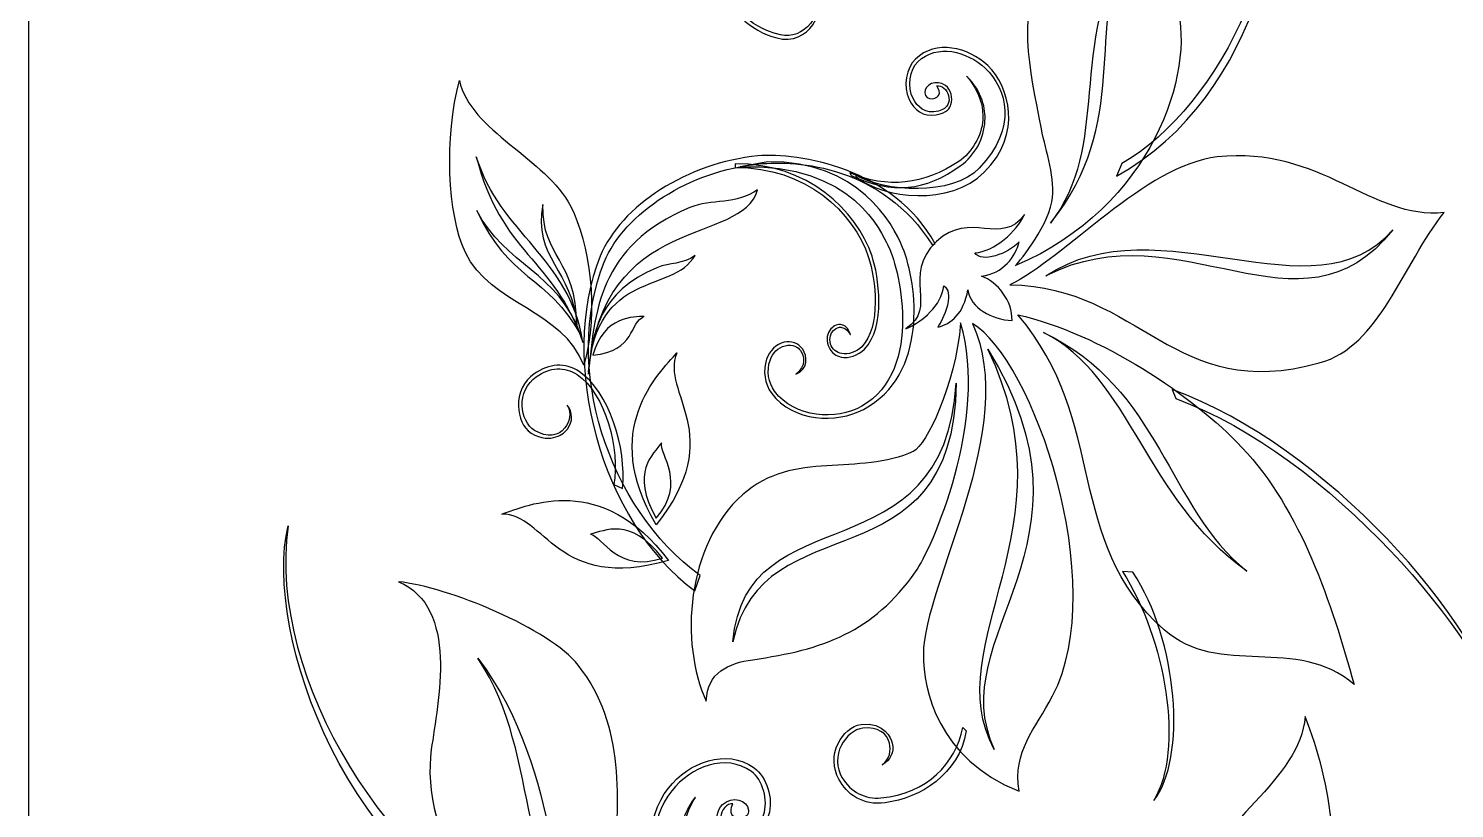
# Model space of a CAD drawing. Header units: millimetres. Extents: x -106 to 106, y -106 to 106.
# Drawn here: x -106.01 to -61.97, y -26.29 to -2.22 of the extents above; entities that cross this region are included whole.
import ezdxf

# ---------------------------------------------------------------- set-up
doc = ezdxf.new("R2010")
doc.units = ezdxf.units.MM
doc.header["$MEASUREMENT"] = 0
doc.layers.add('layer 1', color=7, linetype='Continuous')

msp = doc.modelspace()

# ---------------------------------------------------------------- linework, layer by layer
at = {"layer": 'layer 1', "color": 7}
for points, knots in [([(105.6569, -105.6569), (105.6569, -105.6569), (-106.0097, -105.6569), (-106.0097, -105.6569), (-106.0097, -105.6569), (-106.0097, -105.6569), (-106.0097, 106.0097), (-106.0097, 106.0097), (-106.0097, 106.0097), (-106.0097, 106.0097), (105.6569, 106.0097), (105.6569, 106.0097), (105.6569, 106.0097), (105.6569, 106.0097), (105.6569, -105.6569), (105.6569, -105.6569)], [0, 0, 0, 0, 0.2, 0.2, 0.2, 0.2, 0.4, 0.4, 0.4, 0.4, 0.6, 0.6, 0.6, 0.6, 1, 1, 1, 1]), ([(-74.4476, -8.221), (-72.5907, -5.8125), (-73.92, -2.8153), (-72.04, 0.5855), (-72.04, 0.5855), (-73.4079, -2.2382), (-71.9251, -5.0918), (-74.4476, -8.221)], [0, 0, 0, 0, 0.3333333, 0.3333333, 0.3333333, 0.3333333, 1, 1, 1, 1]), ([(-88.8882, -11.9062), (-89.7931, -9.2945), (-91.4159, -9.186), (-92.1814, -6.1743), (-92.1814, -6.1743), (-91.4333, -8.5693), (-89.3173, -9.2586), (-88.8882, -11.9062)], [0, 0, 0, 0, 0.3333333, 0.3333333, 0.3333333, 0.3333333, 1, 1, 1, 1]), ([(-88.9651, -11.6616), (-89.9819, -9.8402), (-91.203, -9.9732), (-92.1692, -7.8351), (-92.1692, -7.8351), (-91.2965, -9.5163), (-89.6332, -9.7503), (-88.9651, -11.6616)], [0, 0, 0, 0, 0.3333333, 0.3333333, 0.3333333, 0.3333333, 1, 1, 1, 1]), ([(-89.0817, -11.3667), (-89.1755, -9.733), (-90.4611, -9.2487), (-90.128, -7.6481), (-90.128, -7.6481), (-90.1497, -9.3214), (-89.0844, -9.3293), (-89.0817, -11.3667)], [0, 0, 0, 0, 0.3333333, 0.3333333, 0.3333333, 0.3333333, 1, 1, 1, 1]), ([(-74.5964, -9.8519), (-70.4186, -7.7356), (-66.7425, -12.0636), (-63.8827, -8.4322), (-63.8827, -8.4322), (-66.2924, -11.2354), (-71.0962, -7.5471), (-74.5964, -9.8519)], [0, 0, 0, 0, 0.3333333, 0.3333333, 0.3333333, 0.3333333, 1, 1, 1, 1]), ([(-74.6641, -11.5972), (-71.9514, -12.9725), (-71.5522, -16.7045), (-68.3913, -18.9645), (-68.3913, -18.9645), (-70.842, -17.0039), (-71.0396, -13.3359), (-74.6641, -11.5972)], [0, 0, 0, 0, 0.3333333, 0.3333333, 0.3333333, 0.3333333, 1, 1, 1, 1]), ([(-76.187, -24.4663), (-77.8415, -20.9602), (-72.6195, -18.1594), (-76.3863, -12.1187), (-76.3863, -12.1187), (-73.6854, -17.6302), (-77.9494, -21.2014), (-76.187, -24.4663)], [0, 0, 0, 0, 0.3333333, 0.3333333, 0.3333333, 0.3333333, 1, 1, 1, 1]), ([(-84.2556, -21.147), (-83.3577, -16.7786), (-77.4557, -19.5467), (-77.3613, -13.1612), (-77.3613, -13.1612), (-77.7277, -19.2174), (-83.8729, -16.5399), (-84.2556, -21.147)], [0, 0, 0, 0, 0.3333333, 0.3333333, 0.3333333, 0.3333333, 1, 1, 1, 1]), ([(-87.76, -31.8182), (-90.3955, -29.2399), (-89.3048, -25.4175), (-92.1364, -21.6534), (-92.1364, -21.6534), (-90.0176, -24.8126), (-91.3158, -28.4868), (-87.76, -31.8182)], [0, 0, 0, 0, 0.3333333, 0.3333333, 0.3333333, 0.3333333, 1, 1, 1, 1])]:
    msp.add_open_spline(points, degree=3, knots=knots, dxfattribs=at)
at = {"layer": 'layer 1', "color": 250}
for points, knots in [([(-72.4152, -6.7716), (-72.4152, -6.7716), (-72.2436, -6.3792), (-72.2436, -6.3792), (-72.2436, -6.3792), (-69.174, -4.6446), (-66.6191, 0.7567), (-67.724, 4.6005), (-67.724, 4.6005), (-66.7075, 1.9902), (-67.9784, -4.3635), (-72.4152, -6.7716)], [0, 0, 0, 0, 0.25, 0.25, 0.25, 0.25, 0.5, 0.5, 0.5, 0.5, 1, 1, 1, 1]), ([(-75.5258, -9.5349), (-71.2788, -7.7235), (-69.9781, -3.5284), (-70.5434, -1.5513), (-70.5434, -1.5513), (-70.8823, -0.3641), (-71.7513, 1.9311), (-70.3119, 2.7967), (-70.3119, 2.7967), (-71.5282, 2.5023), (-73.9701, 1.0638), (-74.5496, 0.0537), (-74.5496, 0.0537), (-75.5492, -1.6874), (-75.0858, -3.4612), (-74.7303, -5.3116), (-74.7303, -5.3116), (-74.594, -6.022), (-74.2815, -6.8557), (-74.4097, -7.5716), (-74.4097, -7.5716), (-74.5618, -8.4235), (-75.5258, -9.5349), (-75.5258, -9.5349)], [0, 0, 0, 0, 0.1428571, 0.1428571, 0.1428571, 0.1428572, 0.2857143, 0.2857143, 0.2857143, 0.2857143, 0.4285714, 0.4285714, 0.4285714, 0.4285714, 0.5714286, 0.5714286, 0.5714286, 0.5714286, 0.7142857, 0.7142857, 0.7142857, 0.7142857, 1, 1, 1, 1]), ([(-82.9036, -2.5087), (-83.6887, -2.3002), (-84.4908, -1.6694), (-84.5416, -0.6638), (-84.5416, -0.6638), (-84.5416, -0.6638), (-84.4525, -0.5984), (-84.4525, -0.5984), (-84.4525, -0.5984), (-84.3839, -1.4304), (-83.8356, -2.1862), (-82.7918, -2.4098), (-82.7918, -2.4098), (-82.4485, -2.4832), (-82.0957, -2.3691), (-81.8556, -2.0526), (-81.8556, -2.0526), (-81.7042, -1.8544), (-81.6642, -1.5689), (-81.7533, -1.3249), (-81.7533, -1.3249), (-81.8275, -1.1227), (-82.0082, -0.9239), (-82.1953, -0.8826), (-82.1953, -0.8826), (-82.5324, -0.8082), (-82.7582, -0.9311), (-82.8338, -1.1468), (-82.8338, -1.1468), (-82.8907, -1.3098), (-82.8969, -1.5068), (-82.7269, -1.6567), (-82.7269, -1.6567), (-82.9002, -1.5468), (-82.9706, -1.3404), (-82.9012, -1.1396), (-82.9012, -1.1396), (-82.8674, -1.0428), (-82.6678, -0.6828), (-82.142, -0.803), (-82.142, -0.803), (-81.9273, -0.8526), (-81.7595, -1.0676), (-81.6761, -1.2963), (-81.6761, -1.2963), (-81.5757, -1.5702), (-81.6317, -1.8696), (-81.7893, -2.1028), (-81.7893, -2.1028), (-82.0017, -2.416), (-82.4037, -2.641), (-82.9036, -2.5087)], [0, 0, 0, 0, 0.0714286, 0.0714286, 0.0714286, 0.0714286, 0.1428571, 0.1428571, 0.1428571, 0.1428572, 0.2142857, 0.2142857, 0.2142857, 0.2142857, 0.2857143, 0.2857143, 0.2857143, 0.2857143, 0.3571429, 0.3571429, 0.3571429, 0.3571429, 0.4285714, 0.4285714, 0.4285714, 0.4285714, 0.5, 0.5, 0.5, 0.5, 0.5714286, 0.5714286, 0.5714286, 0.5714286, 0.6428571, 0.6428571, 0.6428571, 0.6428572, 0.7142857, 0.7142857, 0.7142857, 0.7142857, 0.7857143, 0.7857143, 0.7857143, 0.7857143, 0.8571429, 0.8571429, 0.8571429, 0.8571429, 1, 1, 1, 1]), ([(-80.4638, -6.7413), (-79.5904, -7.2708), (-77.4821, -7.399), (-76.6501, -6.5305), (-76.6501, -6.5305), (-75.4448, -5.2737), (-75.8036, -4.0765), (-76.4656, -3.445), (-76.4656, -3.445), (-77.0295, -2.9066), (-77.9616, -2.683), (-78.5435, -3.2414), (-78.5435, -3.2414), (-78.79, -3.4774), (-78.8797, -4.0286), (-78.692, -4.3821), (-78.692, -4.3821), (-78.5667, -4.6184), (-78.3214, -4.8841), (-77.9087, -4.768), (-77.9087, -4.768), (-77.3096, -4.5985), (-77.6615, -3.9153), (-77.9616, -3.9894), (-77.9616, -3.9894), (-77.8171, -4.2099), (-77.8758, -4.3453), (-78.0972, -4.3835), (-78.0972, -4.3835), (-78.2121, -4.4035), (-78.3313, -4.3201), (-78.3347, -4.2047), (-78.3347, -4.2047), (-78.3419, -3.9508), (-77.9714, -3.7744), (-77.6942, -3.9728), (-77.6942, -3.9728), (-77.5213, -4.0972), (-77.4557, -4.3642), (-77.5261, -4.5647), (-77.5261, -4.5647), (-77.5616, -4.6663), (-77.6281, -4.8241), (-77.9778, -4.8809), (-77.9778, -4.8809), (-78.3838, -4.9478), (-78.6637, -4.7328), (-78.8191, -4.4048), (-78.8191, -4.4048), (-79.0117, -3.9959), (-78.9045, -3.4319), (-78.6206, -3.1601), (-78.6206, -3.1601), (-77.9904, -2.5555), (-76.9902, -2.7894), (-76.3875, -3.3641), (-76.3875, -3.3641), (-75.7206, -4.0014), (-75.304, -5.4635), (-76.4971, -6.6514), (-76.4971, -6.6514), (-77.5497, -7.699), (-79.6023, -7.4882), (-80.461, -6.7888), (-80.461, -6.7888), (-80.461, -6.7888), (-80.4638, -6.7413), (-80.4638, -6.7413)], [0, 0, 0, 0, 0.0555556, 0.0555556, 0.0555556, 0.0555556, 0.1111111, 0.1111111, 0.1111111, 0.1111111, 0.1666667, 0.1666667, 0.1666667, 0.1666667, 0.2222222, 0.2222222, 0.2222222, 0.2222222, 0.2777778, 0.2777778, 0.2777778, 0.2777778, 0.3333333, 0.3333333, 0.3333333, 0.3333333, 0.3888889, 0.3888889, 0.3888889, 0.3888889, 0.4444444, 0.4444444, 0.4444444, 0.4444445, 0.5, 0.5, 0.5, 0.5, 0.5555556, 0.5555556, 0.5555556, 0.5555556, 0.6111111, 0.6111111, 0.6111111, 0.6111111, 0.6666667, 0.6666667, 0.6666667, 0.6666667, 0.7222222, 0.7222222, 0.7222222, 0.7222222, 0.7777778, 0.7777778, 0.7777778, 0.7777778, 0.8333333, 0.8333333, 0.8333333, 0.8333333, 0.8888889, 0.8888889, 0.8888889, 0.8888889, 1, 1, 1, 1]), ([(-88.8652, -12.6073), (-88.3686, -10.9126), (-88.689, -8.8321), (-89.2655, -7.7101), (-89.2655, -7.7101), (-90.033, -6.2163), (-92.3614, -5.3922), (-92.703, -3.8206), (-92.703, -3.8206), (-93.1639, -5.5775), (-93.0792, -7.9619), (-92.5197, -9.126), (-92.5197, -9.126), (-91.7401, -10.7504), (-89.4935, -10.9199), (-88.8652, -12.6073)], [0, 0, 0, 0, 0.2, 0.2, 0.2, 0.2, 0.4, 0.4, 0.4, 0.4, 0.6, 0.6, 0.6, 0.6, 1, 1, 1, 1]), ([(-76.473, -5.0625), (-76.5049, -5.6182), (-76.7577, -6.1067), (-77.2368, -6.4571), (-77.2368, -6.4571), (-78.2975, -7.234), (-79.3412, -7.3387), (-80.605, -6.753), (-80.605, -6.753), (-80.605, -6.753), (-80.6427, -6.6717), (-80.6427, -6.6717), (-80.6427, -6.6717), (-79.5117, -7.1637), (-78.3357, -7.04), (-77.2845, -6.3228), (-77.2845, -6.3228), (-76.88, -6.0478), (-76.5744, -5.5279), (-76.5391, -5.0381), (-76.5391, -5.0381), (-76.4849, -4.2839), (-77.0393, -3.6869), (-77.0393, -3.6869), (-77.0393, -3.6869), (-76.5469, -4.1799), (-76.4525, -4.709), (-76.473, -5.0625)], [0, 0, 0, 0, 0.125, 0.125, 0.125, 0.125, 0.25, 0.25, 0.25, 0.25, 0.375, 0.375, 0.375, 0.375, 0.5, 0.5, 0.5, 0.5, 0.625, 0.625, 0.625, 0.625, 0.75, 0.75, 0.75, 0.75, 1, 1, 1, 1]), ([(-83.4872, -6.1494), (-82.2356, -6.0306), (-79.2735, -6.5456), (-78.0131, -8.8614), (-78.0131, -8.8614), (-78.0131, -8.8614), (-78.0927, -8.9007), (-78.0927, -8.9007), (-78.0927, -8.9007), (-79.6704, -6.4502), (-82.2308, -6.2835), (-83.4572, -6.3989), (-83.4572, -6.3989), (-85.5632, -6.599), (-87.6161, -7.9016), (-88.2319, -9.4288), (-88.2319, -9.4288), (-89.5206, -12.6245), (-88.141, -17.0049), (-85.2716, -19.0996), (-85.2716, -19.0996), (-85.2716, -19.0996), (-85.4299, -19.5753), (-85.4299, -19.5753), (-85.4299, -19.5753), (-88.3386, -17.4528), (-89.6623, -12.4884), (-88.3551, -9.2479), (-88.3551, -9.2479), (-87.7248, -7.6839), (-85.6323, -6.3527), (-83.4872, -6.1494)], [0, 0, 0, 0, 0.1111111, 0.1111111, 0.1111111, 0.1111111, 0.2222222, 0.2222222, 0.2222222, 0.2222222, 0.3333333, 0.3333333, 0.3333333, 0.3333333, 0.4444444, 0.4444444, 0.4444444, 0.4444445, 0.5555556, 0.5555556, 0.5555556, 0.5555556, 0.6666667, 0.6666667, 0.6666667, 0.6666667, 0.7777778, 0.7777778, 0.7777778, 0.7777778, 1, 1, 1, 1]), ([(-75.7068, -10.1244), (-73.9999, -9.3258), (-71.5329, -6.4285), (-69.3011, -6.1822), (-69.3011, -6.1822), (-66.097, -5.8273), (-64.5368, -8.14), (-62.2911, -7.8989), (-62.2911, -7.8989), (-63.6043, -9.5312), (-64.2565, -12.0175), (-66.1484, -12.5401), (-66.1484, -12.5401), (-70.6657, -13.7889), (-71.6452, -10.1947), (-75.7068, -10.1244)], [0, 0, 0, 0, 0.2, 0.2, 0.2, 0.2, 0.4, 0.4, 0.4, 0.4, 0.6, 0.6, 0.6, 0.6, 1, 1, 1, 1]), ([(-79.9615, -9.2473), (-79.7537, -9.8591), (-79.5264, -11.4304), (-80.198, -12.1163), (-80.198, -12.1163), (-80.3857, -12.3089), (-80.6824, -12.4078), (-80.9185, -12.3575), (-80.9185, -12.3575), (-81.0487, -12.3296), (-81.2239, -12.2452), (-81.3158, -11.9995), (-81.3158, -11.9995), (-81.3835, -11.817), (-81.3524, -11.6268), (-81.2327, -11.4911), (-81.2327, -11.4911), (-81.1402, -11.3853), (-81.0102, -11.3364), (-80.8932, -11.3632), (-80.8932, -11.3632), (-80.8224, -11.3794), (-80.6925, -11.4418), (-80.6305, -11.6668), (-80.6305, -11.6668), (-80.6305, -11.6668), (-80.7346, -11.4621), (-80.928, -11.4328), (-80.928, -11.4328), (-81.0102, -11.4204), (-81.3483, -11.5424), (-81.2405, -11.9586), (-81.2405, -11.9586), (-81.1988, -12.1205), (-81.0429, -12.2166), (-80.8953, -12.2483), (-80.8953, -12.2483), (-80.6953, -12.2907), (-80.441, -12.2039), (-80.2774, -12.0378), (-80.2774, -12.0378), (-79.6778, -11.4249), (-79.8444, -9.9418), (-80.0676, -9.2831), (-80.0676, -9.2831), (-80.5401, -7.8878), (-81.997, -6.4888), (-84.186, -6.5094), (-84.186, -6.5094), (-84.186, -6.5094), (-84.1871, -6.3968), (-84.1871, -6.3968), (-84.1871, -6.3968), (-81.9421, -6.3755), (-80.4476, -7.8134), (-79.9615, -9.2473)], [0, 0, 0, 0, 0.0666667, 0.0666667, 0.0666667, 0.0666667, 0.1333333, 0.1333333, 0.1333333, 0.1333333, 0.2, 0.2, 0.2, 0.2, 0.2666667, 0.2666667, 0.2666667, 0.2666667, 0.3333333, 0.3333333, 0.3333333, 0.3333333, 0.4, 0.4, 0.4, 0.4, 0.4666667, 0.4666667, 0.4666667, 0.4666667, 0.5333333, 0.5333333, 0.5333333, 0.5333333, 0.6, 0.6, 0.6, 0.6, 0.6666667, 0.6666667, 0.6666667, 0.6666667, 0.7333333, 0.7333333, 0.7333333, 0.7333333, 0.8, 0.8, 0.8, 0.8, 0.8666667, 0.8666667, 0.8666667, 0.8666667, 1, 1, 1, 1]), ([(-79.0168, -8.9741), (-78.5471, -10.1344), (-78.2188, -12.9029), (-80.2249, -13.9729), (-80.2249, -13.9729), (-81.0555, -14.4163), (-82.404, -14.3584), (-83.0595, -13.4813), (-83.0595, -13.4813), (-83.2777, -13.1881), (-83.3394, -12.7733), (-83.2162, -12.4244), (-83.2162, -12.4244), (-83.1201, -12.1525), (-82.9281, -11.9672), (-82.6742, -11.9021), (-82.6742, -11.9021), (-82.4521, -11.8456), (-82.2437, -11.9231), (-82.1021, -12.1177), (-82.1021, -12.1177), (-81.9533, -12.3227), (-81.9331, -12.7448), (-82.3174, -12.8857), (-82.3174, -12.8857), (-81.9858, -12.6348), (-82.0465, -12.3196), (-82.1669, -12.1546), (-82.1669, -12.1546), (-82.2332, -12.0643), (-82.4065, -11.9493), (-82.6461, -12.0113), (-82.6461, -12.0113), (-82.8623, -12.0657), (-83.0273, -12.2262), (-83.1107, -12.4615), (-83.1107, -12.4615), (-83.2195, -12.772), (-83.1635, -13.1544), (-82.9694, -13.4138), (-82.9694, -13.4138), (-82.3498, -14.2447), (-81.0603, -14.3154), (-80.281, -13.8754), (-80.281, -13.8754), (-78.3137, -12.7654), (-79.1452, -9.474), (-79.4823, -8.8883), (-79.4823, -8.8883), (-79.6683, -8.5651), (-80.4929, -6.3648), (-84.0363, -6.4877), (-84.0363, -6.4877), (-84.0363, -6.4877), (-83.1839, -6.3307), (-83.1839, -6.3307), (-83.1839, -6.3307), (-80.3937, -6.2969), (-79.3207, -8.2234), (-79.0168, -8.9741)], [0, 0, 0, 0, 0.0625, 0.0625, 0.0625, 0.0625, 0.125, 0.125, 0.125, 0.125, 0.1875, 0.1875, 0.1875, 0.1875, 0.25, 0.25, 0.25, 0.25, 0.3125, 0.3125, 0.3125, 0.3125, 0.375, 0.375, 0.375, 0.375, 0.4375, 0.4375, 0.4375, 0.4375, 0.5, 0.5, 0.5, 0.5, 0.5625, 0.5625, 0.5625, 0.5625, 0.625, 0.625, 0.625, 0.625, 0.6875, 0.6875, 0.6875, 0.6875, 0.75, 0.75, 0.75, 0.75, 0.8125, 0.8125, 0.8125, 0.8125, 0.875, 0.875, 0.875, 0.875, 1, 1, 1, 1]), ([(-88.7201, -12.8877), (-88.5296, -11.0191), (-88.428, -8.9217), (-85.5864, -7.7456), (-85.5864, -7.7456), (-84.9265, -7.4723), (-84.1292, -7.6594), (-83.4955, -7.1926), (-83.4955, -7.1926), (-83.9616, -8.9338), (-88.2966, -7.8424), (-88.7201, -12.8877)], [0, 0, 0, 0, 0.25, 0.25, 0.25, 0.25, 0.5, 0.5, 0.5, 0.5, 1, 1, 1, 1]), ([(-76.7868, -9.1446), (-76.5756, -9.4619), (-75.7559, -9.1729), (-75.4153, -8.8011), (-75.4153, -8.8011), (-75.5271, -9.2597), (-75.9159, -9.7806), (-76.5756, -9.8598), (-76.5756, -9.8598), (-76.0859, -10.0493), (-75.6257, -10.6088), (-75.6379, -11.2299), (-75.6379, -11.2299), (-76.2614, -11.2034), (-76.9356, -10.841), (-77.0001, -10.2791), (-77.0001, -10.2791), (-77.1272, -11.0236), (-77.5277, -11.3409), (-77.9266, -11.4325), (-77.9266, -11.4325), (-77.6646, -10.975), (-77.4372, -10.3811), (-77.7454, -10.1575), (-77.7454, -10.1575), (-77.8155, -10.7628), (-78.3915, -11.2671), (-78.9197, -11.4873), (-78.9197, -11.4873), (-77.8944, -10.8158), (-79.0844, -9.8812), (-77.9687, -8.7874), (-77.9687, -8.7874), (-76.9272, -7.8196), (-75.9626, -8.9589), (-75.2512, -7.9605), (-75.2512, -7.9605), (-75.4922, -8.4804), (-76.1793, -9.0991), (-76.7868, -9.1446)], [0, 0, 0, 0, 0.0909091, 0.0909091, 0.0909091, 0.0909091, 0.1818182, 0.1818182, 0.1818182, 0.1818182, 0.2727273, 0.2727273, 0.2727273, 0.2727273, 0.3636364, 0.3636364, 0.3636364, 0.3636364, 0.4545455, 0.4545455, 0.4545455, 0.4545455, 0.5454545, 0.5454545, 0.5454545, 0.5454546, 0.6363636, 0.6363636, 0.6363636, 0.6363636, 0.7272727, 0.7272727, 0.7272727, 0.7272727, 0.8181818, 0.8181818, 0.8181818, 0.8181818, 1, 1, 1, 1]), ([(-88.7217, -12.8178), (-88.6013, -11.6378), (-88.4004, -10.3445), (-86.6043, -9.6014), (-86.6043, -9.6014), (-86.1876, -9.4288), (-85.8204, -9.5143), (-85.4207, -9.2187), (-85.4207, -9.2187), (-86.1349, -10.4272), (-88.4537, -9.6307), (-88.7217, -12.8178)], [0, 0, 0, 0, 0.25, 0.25, 0.25, 0.25, 0.5, 0.5, 0.5, 0.5, 1, 1, 1, 1]), ([(-86.9943, -11.1049), (-87.4637, -11.2795), (-87.2515, -12.1742), (-88.5796, -12.2996), (-88.5796, -12.2996), (-88.2395, -11.0684), (-87.313, -11.12), (-86.9943, -11.1049)], [0, 0, 0, 0, 0.3333333, 0.3333333, 0.3333333, 0.3333333, 1, 1, 1, 1]), ([(-77.2257, -11.3026), (-76.3371, -14.2867), (-78.1227, -18.2893), (-78.6191, -18.9904), (-78.6191, -18.9904), (-79.9361, -20.849), (-81.4689, -21.3916), (-83.6469, -21.6982), (-83.6469, -21.6982), (-84.3903, -21.8033), (-85.0557, -22.0944), (-85.079, -22.9753), (-85.079, -22.9753), (-85.9086, -21.1973), (-85.696, -18.1463), (-83.96, -16.6084), (-83.96, -16.6084), (-82.3736, -15.2032), (-80.3747, -16.0706), (-78.6702, -15.259), (-78.6702, -15.259), (-78.308, -15.086), (-77.3868, -13.2632), (-77.2257, -11.3026)], [0, 0, 0, 0, 0.1428571, 0.1428571, 0.1428571, 0.1428572, 0.2857143, 0.2857143, 0.2857143, 0.2857143, 0.4285714, 0.4285714, 0.4285714, 0.4285714, 0.5714286, 0.5714286, 0.5714286, 0.5714286, 0.7142857, 0.7142857, 0.7142857, 0.7142857, 1, 1, 1, 1]), ([(-76.8624, -11.3254), (-75.0038, -12.4068), (-72.5818, -19.3383), (-74.3842, -22.8158), (-74.3842, -22.8158), (-74.9225, -23.8545), (-75.6257, -24.5166), (-75.4189, -25.7565), (-75.4189, -25.7565), (-77.9304, -24.7585), (-78.3809, -22.6315), (-78.3767, -21.5328), (-78.3767, -21.5328), (-78.3676, -19.3655), (-75.3895, -14.5011), (-76.8624, -11.3254)], [0, 0, 0, 0, 0.2, 0.2, 0.2, 0.2, 0.4, 0.4, 0.4, 0.4, 0.6, 0.6, 0.6, 0.6, 1, 1, 1, 1]), ([(-75.4579, -11.0535), (-72.6326, -14.3846), (-74.0443, -18.0181), (-70.94, -20.7773), (-70.94, -20.7773), (-69.2419, -22.2866), (-66.8305, -20.9279), (-65.0757, -22.4668), (-65.0757, -22.4668), (-65.7644, -19.9739), (-66.7042, -17.089), (-68.537, -15.1456), (-68.537, -15.1456), (-70.0455, -13.5474), (-72.9063, -11.6285), (-75.4579, -11.0535)], [0, 0, 0, 0, 0.2, 0.2, 0.2, 0.2, 0.4, 0.4, 0.4, 0.4, 0.6, 0.6, 0.6, 0.6, 1, 1, 1, 1]), ([(-86.6258, -17.5334), (-84.3924, -14.7239), (-86.5235, -13.4654), (-85.9864, -12.2283), (-85.9864, -12.2283), (-86.5504, -12.8746), (-88.3792, -14.5762), (-86.6258, -17.5334)], [0, 0, 0, 0, 0.3333333, 0.3333333, 0.3333333, 0.3333333, 1, 1, 1, 1]), ([(-89.0067, -12.8064), (-88.0859, -13.4096), (-87.5322, -15.1563), (-87.6673, -16.4124), (-87.6673, -16.4124), (-87.6673, -16.4124), (-87.9365, -16.289), (-87.9365, -16.289), (-87.9365, -16.289), (-87.726, -15.2359), (-88.2063, -13.4641), (-89.0677, -12.9001), (-89.0677, -12.9001), (-89.4655, -12.6397), (-89.8923, -12.6638), (-90.3353, -12.9718), (-90.3353, -12.9718), (-90.6123, -13.1651), (-90.7823, -13.5161), (-90.7691, -13.8675), (-90.7691, -13.8675), (-90.7574, -14.1593), (-90.6072, -14.4914), (-90.3836, -14.6223), (-90.3836, -14.6223), (-89.9796, -14.859), (-89.6358, -14.7946), (-89.4494, -14.5476), (-89.4494, -14.5476), (-89.3084, -14.3615), (-89.219, -14.1093), (-89.3749, -13.8451), (-89.3749, -13.8451), (-89.1973, -14.059), (-89.1923, -14.3546), (-89.3663, -14.5841), (-89.3663, -14.5841), (-89.4501, -14.6954), (-89.8565, -15.0767), (-90.4852, -14.7026), (-90.4852, -14.7026), (-90.742, -14.55), (-90.8678, -14.2027), (-90.8806, -13.872), (-90.8806, -13.872), (-90.8962, -13.4779), (-90.7112, -13.0968), (-90.3987, -12.8798), (-90.3987, -12.8798), (-89.9214, -12.548), (-89.44, -12.5222), (-89.0067, -12.8064)], [0, 0, 0, 0, 0.0714286, 0.0714286, 0.0714286, 0.0714286, 0.1428571, 0.1428571, 0.1428571, 0.1428572, 0.2142857, 0.2142857, 0.2142857, 0.2142857, 0.2857143, 0.2857143, 0.2857143, 0.2857143, 0.3571429, 0.3571429, 0.3571429, 0.3571429, 0.4285714, 0.4285714, 0.4285714, 0.4285714, 0.5, 0.5, 0.5, 0.5, 0.5714286, 0.5714286, 0.5714286, 0.5714286, 0.6428571, 0.6428571, 0.6428571, 0.6428572, 0.7142857, 0.7142857, 0.7142857, 0.7142857, 0.7857143, 0.7857143, 0.7857143, 0.7857143, 0.8571429, 0.8571429, 0.8571429, 0.8571429, 1, 1, 1, 1]), ([(-60.2943, -23.7663), (-61.1618, -21.0037), (-65.7694, -15.4137), (-70.5808, -13.6418), (-70.5808, -13.6418), (-70.5808, -13.6418), (-70.6962, -13.3556), (-70.6962, -13.3556), (-70.6962, -13.3556), (-65.8538, -15.1394), (-61.3238, -20.3839), (-60.2943, -23.7663)], [0, 0, 0, 0, 0.25, 0.25, 0.25, 0.25, 0.5, 0.5, 0.5, 0.5, 1, 1, 1, 1]), ([(-86.4636, -15.0009), (-86.4636, -15.0009), (-86.4636, -15.0009), (-86.4636, -15.0009), (-86.4636, -15.0009), (-86.5263, -15.3641), (-85.6657, -16.2484), (-86.63, -17.3353), (-86.63, -17.3353), (-87.4416, -15.9036), (-86.7106, -15.3616), (-86.4636, -15.0009)], [0, 0, 0, 0, 0.25, 0.25, 0.25, 0.25, 0.5, 0.5, 0.5, 0.5, 1, 1, 1, 1]), ([(-91.3971, -17.2051), (-90.0482, -17.181), (-89.6989, -19.6315), (-86.25, -18.6383), (-86.25, -18.6383), (-88.3134, -15.8908), (-90.5848, -16.9312), (-91.3971, -17.2051)], [0, 0, 0, 0, 0.3333333, 0.3333333, 0.3333333, 0.3333333, 1, 1, 1, 1]), ([(-90.4435, -30.4212), (-90.4435, -30.4212), (-90.716, -29.9788), (-90.716, -29.9788), (-90.716, -29.9788), (-94.6934, -28.4144), (-98.6711, -22.3638), (-97.9931, -17.5627), (-97.9931, -17.5627), (-98.7734, -20.8676), (-96.1756, -28.2801), (-90.4435, -30.4212)], [0, 0, 0, 0, 0.25, 0.25, 0.25, 0.25, 0.5, 0.5, 0.5, 0.5, 1, 1, 1, 1]), ([(-86.4317, -18.5604), (-86.4317, -18.5604), (-86.4317, -18.5604), (-86.4317, -18.5604), (-86.4317, -18.5604), (-87.8044, -19.0369), (-88.2929, -17.9034), (-88.6524, -17.8225), (-88.6524, -17.8225), (-88.2249, -17.7322), (-87.4458, -17.2626), (-86.4317, -18.5604)], [0, 0, 0, 0, 0.25, 0.25, 0.25, 0.25, 0.5, 0.5, 0.5, 0.5, 1, 1, 1, 1]), ([(-86.7673, -32.4724), (-92.1707, -31.0137), (-93.916, -26.9399), (-93.5717, -24.4715), (-93.5717, -24.4715), (-93.365, -22.9887), (-92.709, -20.0869), (-94.583, -19.2918), (-94.583, -19.2918), (-93.0735, -19.4389), (-89.8997, -20.7543), (-89.0336, -21.8677), (-89.0336, -21.8677), (-87.539, -23.79), (-87.7975, -25.997), (-87.9114, -28.278), (-87.9114, -28.278), (-87.9555, -29.1537), (-88.1894, -30.2069), (-87.9148, -31.0437), (-87.9148, -31.0437), (-87.5877, -32.0407), (-86.7673, -32.4724), (-86.7673, -32.4724)], [0, 0, 0, 0, 0.1428571, 0.1428571, 0.1428571, 0.1428572, 0.2857143, 0.2857143, 0.2857143, 0.2857143, 0.4285714, 0.4285714, 0.4285714, 0.4285714, 0.5714286, 0.5714286, 0.5714286, 0.5714286, 0.7142857, 0.7142857, 0.7142857, 0.7142857, 1, 1, 1, 1]), ([(-71.2635, -26.0452), (-70.3037, -24.4794), (-70.8987, -21.0505), (-72.2253, -18.9728), (-72.2253, -18.9728), (-72.2253, -18.9728), (-71.9041, -19.0017), (-71.9041, -19.0017), (-71.9041, -19.0017), (-70.518, -21.0733), (-70.2248, -24.7702), (-71.2635, -26.0452)], [0, 0, 0, 0, 0.25, 0.25, 0.25, 0.25, 0.5, 0.5, 0.5, 0.5, 1, 1, 1, 1]), ([(-79.5527, -26.1148), (-78.4625, -25.9619), (-77.2821, -25.2432), (-77.0505, -23.8982), (-77.0505, -23.8982), (-77.0505, -23.8982), (-77.1599, -23.7952), (-77.1599, -23.7952), (-77.1599, -23.7952), (-77.3861, -24.9032), (-78.247, -25.832), (-79.6876, -25.9639), (-79.6876, -25.9639), (-80.1611, -26.0077), (-80.6169, -25.7961), (-80.8901, -25.3314), (-80.8901, -25.3314), (-81.061, -25.0403), (-81.0684, -24.6496), (-80.909, -24.3365), (-80.909, -24.3365), (-80.7763, -24.0757), (-80.5015, -23.838), (-80.2431, -23.8125), (-80.2431, -23.8125), (-79.7772, -23.7666), (-79.4928, -23.9695), (-79.4266, -24.271), (-79.4266, -24.271), (-79.3765, -24.4994), (-79.4006, -24.7654), (-79.6526, -24.9411), (-79.6526, -24.9411), (-79.4018, -24.8205), (-79.2735, -24.5538), (-79.3348, -24.2734), (-79.3348, -24.2734), (-79.3644, -24.1363), (-79.5744, -23.6199), (-80.3018, -23.6964), (-80.3018, -23.6964), (-80.5993, -23.7284), (-80.8586, -23.9909), (-81.0091, -24.2851), (-81.0091, -24.2851), (-81.1886, -24.6372), (-81.1609, -25.0499), (-80.9867, -25.3882), (-80.9867, -25.3882), (-80.7519, -25.845), (-80.2469, -26.2126), (-79.5527, -26.1148)], [0, 0, 0, 0, 0.0714286, 0.0714286, 0.0714286, 0.0714286, 0.1428571, 0.1428571, 0.1428571, 0.1428572, 0.2142857, 0.2142857, 0.2142857, 0.2142857, 0.2857143, 0.2857143, 0.2857143, 0.2857143, 0.3571429, 0.3571429, 0.3571429, 0.3571429, 0.4285714, 0.4285714, 0.4285714, 0.4285714, 0.5, 0.5, 0.5, 0.5, 0.5714286, 0.5714286, 0.5714286, 0.5714286, 0.6428571, 0.6428571, 0.6428571, 0.6428572, 0.7142857, 0.7142857, 0.7142857, 0.7142857, 0.7857143, 0.7857143, 0.7857143, 0.7857143, 0.8571429, 0.8571429, 0.8571429, 0.8571429, 1, 1, 1, 1]), ([(-69.7137, -34.6507), (-70.5961, -32.7001), (-70.5624, -30.1487), (-70.0599, -28.7041), (-70.0599, -28.7041), (-69.3907, -26.7814), (-66.7352, -25.3992), (-66.59, -23.4559), (-66.59, -23.4559), (-65.7403, -25.4871), (-65.4399, -28.3634), (-65.9148, -29.8548), (-65.9148, -29.8548), (-66.5771, -31.9353), (-69.245, -32.5179), (-69.7137, -34.6507)], [0, 0, 0, 0, 0.2, 0.2, 0.2, 0.2, 0.4, 0.4, 0.4, 0.4, 0.6, 0.6, 0.6, 0.6, 1, 1, 1, 1]), ([(-80.7885, -29.0266), (-81.7472, -29.8097), (-84.2556, -30.3189), (-85.4011, -29.4169), (-85.4011, -29.4169), (-87.0601, -28.1119), (-86.8319, -26.615), (-86.1444, -25.7448), (-86.1444, -25.7448), (-85.5573, -25.0031), (-84.477, -24.5773), (-83.6841, -25.1498), (-83.6841, -25.1498), (-83.3477, -25.3917), (-83.1473, -26.037), (-83.3127, -26.4938), (-83.3127, -26.4938), (-83.4235, -26.799), (-83.6734, -27.159), (-84.1881, -27.0891), (-84.1881, -27.0891), (-84.936, -26.9867), (-84.6286, -26.1072), (-84.2556, -26.1448), (-84.2556, -26.1448), (-84.3919, -26.4342), (-84.2987, -26.5875), (-84.0265, -26.5961), (-84.0265, -26.5961), (-83.8861, -26.6002), (-83.7561, -26.4803), (-83.7716, -26.3408), (-83.7716, -26.3408), (-83.806, -26.0349), (-84.2801, -25.885), (-84.579, -26.1713), (-84.579, -26.1713), (-84.7663, -26.3487), (-84.8003, -26.6805), (-84.6813, -26.9099), (-84.6813, -26.9099), (-84.6206, -27.026), (-84.5149, -27.2042), (-84.0865, -27.2138), (-84.0865, -27.2138), (-83.5876, -27.2245), (-83.2882, -26.9199), (-83.1568, -26.4993), (-83.1568, -26.4993), (-82.9942, -25.9767), (-83.2181, -25.3173), (-83.6045, -25.0386), (-83.6045, -25.0386), (-84.4637, -24.4198), (-85.625, -24.8687), (-86.2507, -25.6604), (-86.2507, -25.6604), (-86.9442, -26.5379), (-87.1972, -28.3634), (-85.5648, -29.5878), (-85.5648, -29.5878), (-84.1242, -30.6682), (-81.6961, -30.068), (-80.7843, -29.0845), (-80.7843, -29.0845), (-80.7843, -29.0845), (-80.7885, -29.0266), (-80.7885, -29.0266)], [0, 0, 0, 0, 0.0555556, 0.0555556, 0.0555556, 0.0555556, 0.1111111, 0.1111111, 0.1111111, 0.1111111, 0.1666667, 0.1666667, 0.1666667, 0.1666667, 0.2222222, 0.2222222, 0.2222222, 0.2222222, 0.2777778, 0.2777778, 0.2777778, 0.2777778, 0.3333333, 0.3333333, 0.3333333, 0.3333333, 0.3888889, 0.3888889, 0.3888889, 0.3888889, 0.4444444, 0.4444444, 0.4444444, 0.4444445, 0.5, 0.5, 0.5, 0.5, 0.5555556, 0.5555556, 0.5555556, 0.5555556, 0.6111111, 0.6111111, 0.6111111, 0.6111111, 0.6666667, 0.6666667, 0.6666667, 0.6666667, 0.7222222, 0.7222222, 0.7222222, 0.7222222, 0.7777778, 0.7777778, 0.7777778, 0.7777778, 0.8333333, 0.8333333, 0.8333333, 0.8333333, 0.8888889, 0.8888889, 0.8888889, 0.8888889, 1, 1, 1, 1]), ([(-85.8621, -27.6854), (-85.7294, -28.3469), (-85.3444, -28.8909), (-84.7097, -29.2302), (-84.7097, -29.2302), (-83.3049, -29.9833), (-82.0348, -29.933), (-80.6169, -29.0169), (-80.6169, -29.0169), (-80.6169, -29.0169), (-80.5842, -28.9136), (-80.5842, -28.9136), (-80.5842, -28.9136), (-81.8597, -29.6936), (-83.2924, -29.7445), (-84.6758, -29.0607), (-84.6758, -29.0607), (-85.2065, -28.7978), (-85.6604, -28.227), (-85.7861, -27.6434), (-85.7861, -27.6434), (-85.9787, -26.749), (-85.4133, -25.9381), (-85.4133, -25.9381), (-85.4133, -25.9381), (-85.922, -26.6126), (-85.946, -27.2641), (-85.8621, -27.6854)], [0, 0, 0, 0, 0.125, 0.125, 0.125, 0.125, 0.25, 0.25, 0.25, 0.25, 0.375, 0.375, 0.375, 0.375, 0.5, 0.5, 0.5, 0.5, 0.625, 0.625, 0.625, 0.625, 0.75, 0.75, 0.75, 0.75, 1, 1, 1, 1])]:
    msp.add_open_spline(points, degree=3, knots=knots, dxfattribs=at)

doc.saveas('drawing.dxf')
